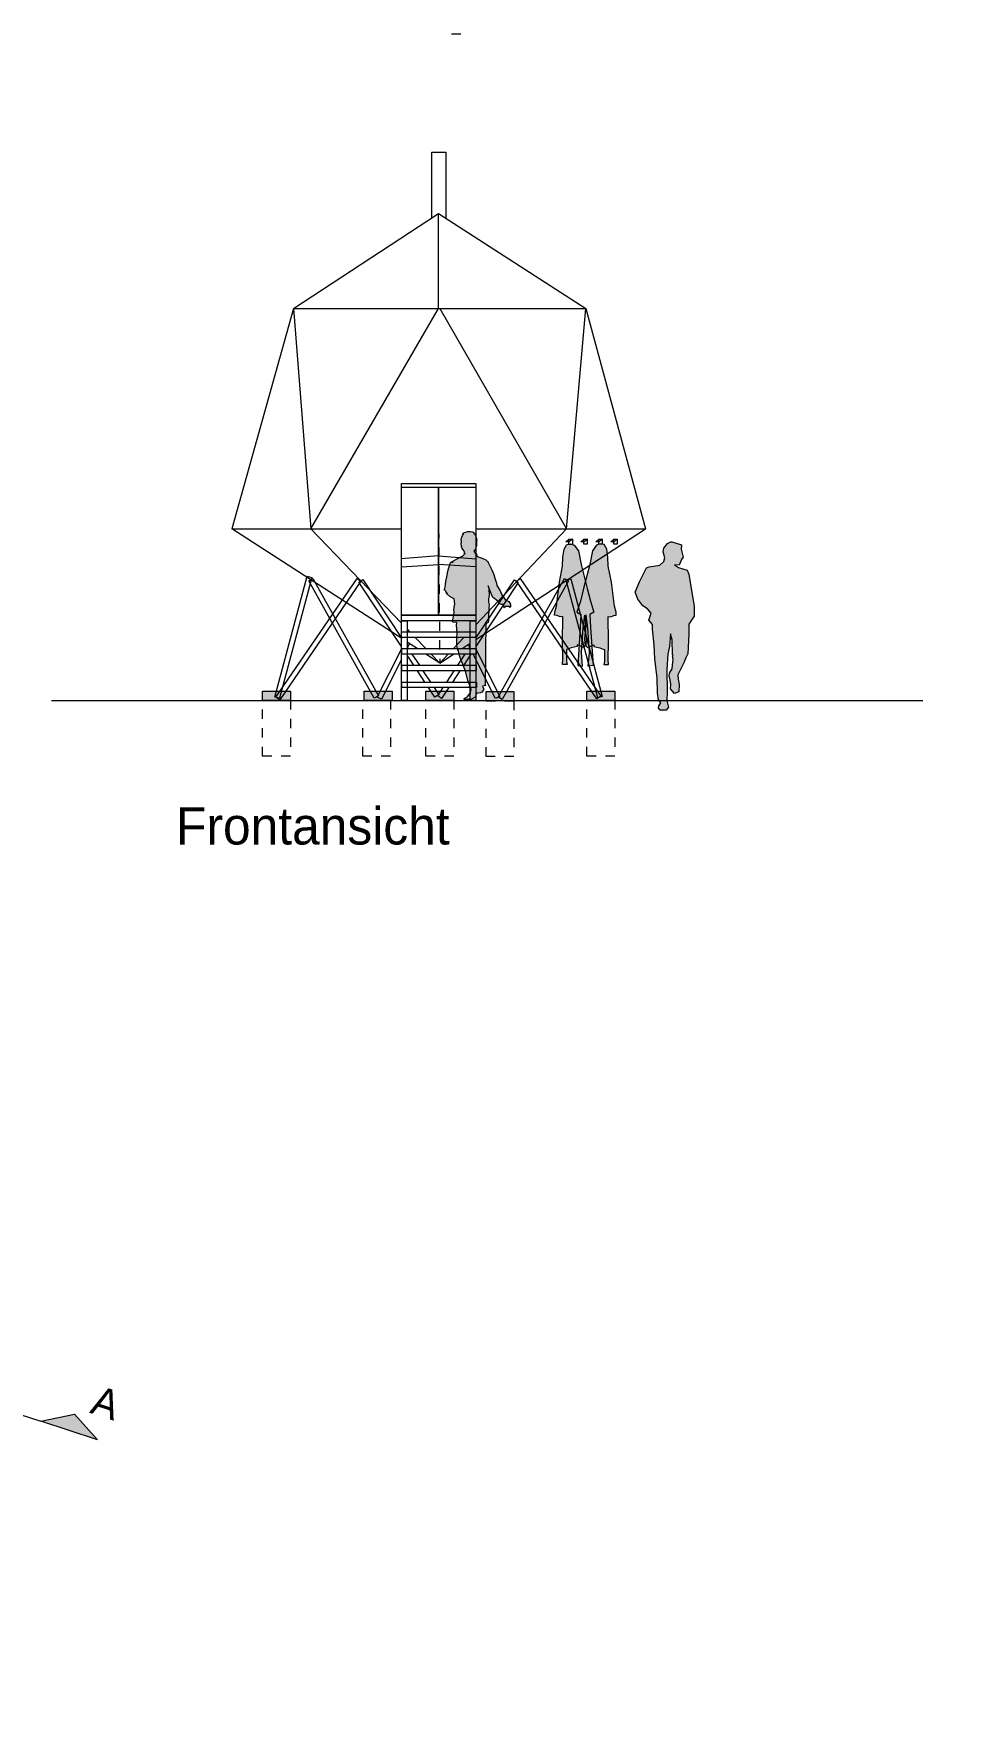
# Model space of a CAD drawing. Header units: metres. Extents: x -6 to 36, y -18 to 11.7.
# Drawn here: x 4.94 to 14.82, y -6.49 to 11.7 of the extents above; entities that cross this region are included whole.
import ezdxf

# ---------------------------------------------------------------- set-up
doc = ezdxf.new("R2010")
doc.units = ezdxf.units.M
doc.header["$LTSCALE"] = 2.54
for name, pattern in [('ACAD_ISO07W100', [3, 0, -3]), ('Dash Style-5', [0.041656, 0.013885, -0.027771]), ('DASHDOT', [25.4, 12.7, -6.35, 0, -6.35])]:
    doc.linetypes.add(name, pattern=pattern)
for name, color, linetype, lineweight, true_color in [('Fläche ... Fläche-Beton', 7, 'Continuous', 5, 0xd5d8d8), ('Fläche ... Fläche-Weiss', 7, 'Continuous', 25, 0xfafafa), ('Linie ... Line-Plankopf', 7, 'ACAD_ISO07W100', 5, 0x000000), ('Linie ... Linie-Ansicht', 7, 'Continuous', 5, 0x000000), ('Linie ... Linie-Schnitt', 7, 'DASHDOT', 5, 0x000000), ('Linie ... Linie-Verdeckt', 7, 'Dash Style-5', 5, 0x000000), ('Text', 7, 'Continuous', 25, 0x000000)]:
    doc.layers.add(name, color=color, linetype=linetype, lineweight=lineweight, true_color=true_color)
doc.styles.add('textstyle48', font='')
doc.styles.add('textstyle56', font='FUTURAL.TTF')
doc.styles.get('textstyle48').set_extended_font_data('Futura Lt BT')

msp = doc.modelspace()

# ---------------------------------------------------------------- hatches: boundary and pattern name
at = {"layer": 'Fläche ... Fläche-Beton', "linetype": 'Continuous', "lineweight": 0, "true_color": 0xadadad, "transparency": 33554687}
for points in [[(7.406, 4.629), (7.706, 4.629), (7.706, 4.529), (7.406, 4.529)], [(8.501, 4.629), (8.801, 4.629), (8.801, 4.529), (8.501, 4.529)], [(9.811, 4.624), (10.111, 4.624), (10.111, 4.524), (9.811, 4.524)], [(10.897, 4.629), (11.197, 4.629), (11.197, 4.529), (10.897, 4.529)]]:
    msp.add_hatch(color=253, dxfattribs=at).paths.add_polyline_path(points, flags=0)
at = {"layer": 'Fläche ... Fläche-Beton', "linetype": 'Continuous', "lineweight": 0, "transparency": 33554687}
msp.add_hatch(color=256, dxfattribs=at).paths.add_polyline_path([(9.163, 4.629), (9.463, 4.629), (9.463, 4.529), (9.163, 4.529)], flags=0)
at = {"layer": 'Fläche ... Fläche-Weiss', "true_color": 0xf2f2f2, "transparency": 33554687}
for points in [[(9.643, 6.346), (9.665, 6.341), (9.667, 6.338), (9.671, 6.342), (9.672, 6.337), (9.681, 6.333), (9.68, 6.324), (9.689, 6.319), (9.691, 6.314), (9.693, 6.31), (9.694, 6.306), (9.7, 6.3), (9.703, 6.291), (9.704, 6.284), (9.704, 6.276), (9.713, 6.251), (9.71, 6.242), (9.71, 6.234), (9.709, 6.209), (9.709, 6.194), (9.7, 6.173), (9.7, 6.164), (9.691, 6.148), (9.689, 6.141), (9.681, 6.134), (9.686, 6.123), (9.696, 6.108), (9.712, 6.101), (9.707, 6.095), (9.714, 6.086), (9.715, 6.076), (9.718, 6.075), (9.777, 6.054), (9.809, 6.041), (9.824, 6.025), (9.83, 6.023), (9.836, 6.012), (9.874, 5.933), (9.897, 5.884), (9.906, 5.844), (9.924, 5.79), (9.926, 5.765), (9.959, 5.713), (9.983, 5.664), (10.007, 5.628), (10.02, 5.607), (10.033, 5.602), (10.05, 5.596), (10.056, 5.593), (10.068, 5.576), (10.073, 5.565), (10.074, 5.55), (10.074, 5.536), (10.07, 5.528), (10.067, 5.529), (10.066, 5.537), (10.016, 5.537), (10.01, 5.526), (10.004, 5.532), (10.004, 5.546), (9.995, 5.558), (9.993, 5.562), (9.984, 5.559), (9.976, 5.56), (9.968, 5.565), (9.943, 5.591), (9.907, 5.62), (9.89, 5.631), (9.886, 5.64), (9.879, 5.645), (9.884, 5.647), (9.878, 5.649), (9.873, 5.66), (9.845, 5.733), (9.835, 5.761), (9.839, 5.744), (9.841, 5.729), (9.845, 5.657), (9.838, 5.622), (9.837, 5.585), (9.844, 5.555), (9.843, 5.52), (9.837, 5.416), (9.839, 5.387), (9.833, 5.368), (9.813, 5.357), (9.808, 5.346), (9.809, 5.294), (9.806, 5.13), (9.807, 4.984), (9.803, 4.694), (9.808, 4.689), (9.796, 4.688), (9.777, 4.683), (9.774, 4.678), (9.786, 4.653), (9.78, 4.635), (9.767, 4.617), (9.753, 4.611), (9.719, 4.608), (9.71, 4.603), (9.704, 4.588), (9.69, 4.561), (9.678, 4.551), (9.649, 4.537), (9.582, 4.537), (9.577, 4.539), (9.575, 4.546), (9.577, 4.549), (9.609, 4.566), (9.617, 4.575), (9.64, 4.607), (9.647, 4.609), (9.641, 4.609), (9.649, 4.632), (9.65, 4.644), (9.642, 4.674), (9.634, 4.677), (9.636, 4.689), (9.617, 4.743), (9.593, 4.833), (9.563, 4.918), (9.542, 4.956), (9.525, 5.01), (9.518, 5.041), (9.514, 5.063), (9.509, 5.073), (9.509, 5.08), (9.502, 5.091), (9.497, 5.127), (9.496, 5.207), (9.501, 5.253), (9.494, 5.342), (9.498, 5.362), (9.491, 5.37), (9.493, 5.365), (9.459, 5.369), (9.452, 5.375), (9.469, 5.475), (9.464, 5.507), (9.475, 5.568), (9.467, 5.622), (9.448, 5.631), (9.421, 5.647), (9.387, 5.677), (9.397, 5.681), (9.386, 5.681), (9.377, 5.702), (9.367, 5.715), (9.362, 5.717), (9.362, 5.719), (9.367, 5.73), (9.374, 5.773), (9.379, 5.81), (9.388, 5.858), (9.402, 5.918), (9.418, 5.981), (9.425, 6.002), (9.433, 6.012), (9.457, 6.014), (9.435, 6.014), (9.495, 6.049), (9.548, 6.075), (9.558, 6.081), (9.586, 6.109), (9.58, 6.107), (9.579, 6.11), (9.579, 6.112), (9.578, 6.124), (9.575, 6.134), (9.565, 6.143), (9.565, 6.147), (9.564, 6.144), (9.561, 6.149), (9.561, 6.154), (9.56, 6.151), (9.555, 6.163), (9.555, 6.167), (9.551, 6.173), (9.548, 6.177), (9.548, 6.186), (9.546, 6.19), (9.548, 6.188), (9.546, 6.194), (9.544, 6.201), (9.545, 6.21), (9.544, 6.225), (9.546, 6.226), (9.548, 6.231), (9.546, 6.23), (9.545, 6.233), (9.547, 6.243), (9.545, 6.259), (9.547, 6.276), (9.552, 6.284), (9.551, 6.286), (9.559, 6.302), (9.566, 6.313), (9.57, 6.317), (9.565, 6.319), (9.562, 6.321), (9.567, 6.326), (9.579, 6.334), (9.594, 6.34), (9.611, 6.345), (9.627, 6.347)], [(10.721, 6.214), (10.761, 6.198), (10.805, 6.136), (10.835, 5.992), (10.901, 5.734), (10.935, 5.596), (10.973, 5.478), (10.929, 5.454), (10.937, 5.314), (10.963, 4.904), (10.911, 4.898), (10.923, 5.044), (10.907, 5.308), (10.889, 5.446), (10.876, 5.439), (10.886, 5.39), (10.879, 5.377), (10.886, 5.333), (10.872, 5.187), (10.877, 5.114), (10.859, 5.099), (10.827, 5.112), (10.792, 5.128), (10.792, 5.11), (10.727, 5.093), (10.69, 5.08), (10.677, 5.077), (10.677, 4.946), (10.684, 4.913), (10.634, 4.915), (10.637, 4.968), (10.634, 5.159), (10.636, 5.432), (10.608, 5.429), (10.575, 5.443), (10.549, 5.444), (10.551, 5.476), (10.569, 5.542), (10.602, 5.801), (10.635, 5.974), (10.639, 6.068), (10.651, 6.154), (10.679, 6.204)], [(11.041, 6.214), (11.001, 6.198), (10.957, 6.136), (10.927, 5.992), (10.861, 5.734), (10.827, 5.596), (10.789, 5.478), (10.833, 5.454), (10.825, 5.314), (10.799, 4.904), (10.851, 4.898), (10.839, 5.044), (10.855, 5.308), (10.873, 5.446), (10.886, 5.439), (10.876, 5.39), (10.883, 5.377), (10.876, 5.333), (10.89, 5.187), (10.885, 5.114), (10.903, 5.099), (10.935, 5.112), (10.97, 5.128), (10.97, 5.11), (11.035, 5.093), (11.072, 5.08), (11.085, 5.077), (11.085, 4.946), (11.078, 4.913), (11.128, 4.915), (11.125, 4.968), (11.128, 5.159), (11.126, 5.432), (11.154, 5.429), (11.187, 5.443), (11.213, 5.444), (11.211, 5.476), (11.193, 5.542), (11.16, 5.801), (11.127, 5.974), (11.123, 6.068), (11.111, 6.154), (11.083, 6.204)], [(11.812, 6.235), (11.913, 6.202), (11.911, 6.154), (11.933, 6.069), (11.914, 6.044), (11.89, 5.982), (11.838, 5.987), (11.884, 5.958), (11.974, 5.929), (11.995, 5.886), (12.05, 5.537), (12.052, 5.434), (11.994, 5.349), (11.992, 5.241), (11.981, 5.031), (11.962, 4.985), (11.94, 4.932), (11.874, 4.805), (11.879, 4.758), (11.89, 4.7), (11.885, 4.622), (11.84, 4.601), (11.798, 4.654), (11.799, 4.697), (11.797, 4.728), (11.782, 4.796), (11.788, 4.83), (11.813, 4.869), (11.82, 4.942), (11.825, 4.973), (11.818, 4.998), (11.824, 5.01), (11.816, 5.024), (11.814, 5.18), (11.798, 5.244), (11.784, 5.109), (11.769, 5.026), (11.757, 4.86), (11.759, 4.619), (11.756, 4.528), (11.775, 4.456), (11.748, 4.424), (11.686, 4.425), (11.666, 4.444), (11.672, 4.471), (11.693, 4.504), (11.668, 4.535), (11.655, 4.606), (11.651, 4.769), (11.626, 4.974), (11.622, 5.124), (11.601, 5.294), (11.601, 5.346), (11.564, 5.392), (11.589, 5.467), (11.55, 5.514), (11.499, 5.546), (11.445, 5.618), (11.416, 5.692), (11.461, 5.804), (11.503, 5.884), (11.538, 5.954), (11.567, 5.967), (11.68, 5.982), (11.726, 6.022), (11.734, 6.063), (11.719, 6.127), (11.726, 6.168), (11.764, 6.217), (11.801, 6.235)]]:
    msp.add_hatch(color=7, dxfattribs=at).paths.add_polyline_path(points, flags=0)
at = {"layer": 'Linie ... Linie-Schnitt', "linetype": 'Continuous', "lineweight": 0, "transparency": 33554687}
msp.add_hatch(color=7, dxfattribs=at).paths.add_polyline_path([(5.019, -3.227), (5.383, -3.149), (5.631, -3.426)], flags=0)

# ---------------------------------------------------------------- linework, layer by layer
at = {"layer": 'Fläche ... Fläche-Beton', "color": 7, "linetype": 'Continuous', "lineweight": 5}
for points in [[(7.406, 4.629), (7.706, 4.629), (7.706, 4.529), (7.406, 4.529)], [(8.501, 4.629), (8.801, 4.629), (8.801, 4.529), (8.501, 4.529)], [(9.811, 4.624), (10.111, 4.624), (10.111, 4.524), (9.811, 4.524)], [(10.897, 4.629), (11.197, 4.629), (11.197, 4.529), (10.897, 4.529)]]:
    msp.add_lwpolyline(points, close=True, dxfattribs=at)
at = {"layer": 'Fläche ... Fläche-Beton', "linetype": 'Continuous', "lineweight": 5}
msp.add_lwpolyline([(9.163, 4.629), (9.463, 4.629), (9.463, 4.529), (9.163, 4.529)], close=True, dxfattribs=at)
at = {"layer": 'Linie ... Line-Plankopf', "flags": 128}
msp.add_lwpolyline([(-6, 11.7), (36, 11.7), (36, -18), (-6, -18)], close=True, dxfattribs=at)
at = {"layer": 'Linie ... Linie-Ansicht', "linetype": 'Continuous', "lineweight": 5}
for p, q in [((7.741, 8.745), (9.301, 9.768)), ((9.301, 9.768), (10.885, 8.745)), ((9.301, 8.745), (9.301, 9.768)), ((7.741, 8.745), (7.077, 6.375)), ((7.741, 8.745), (10.885, 8.745)), ((7.741, 8.745), (7.926, 6.375)), ((7.926, 6.375), (9.301, 8.745)), ((9.313, 8.745), (10.676, 6.375)), ((10.676, 6.375), (10.885, 8.745)), ((10.885, 8.745), (11.526, 6.375)), ((7.077, 6.375), (8.901, 6.375)), ((8.904, 5.193), (7.077, 6.375)), ((7.926, 6.375), (8.901, 5.358)), ((9.301, 6.375), (9.301, 6.375)), ((9.701, 6.375), (11.526, 6.375)), ((9.701, 5.183), (11.526, 6.375)), ((10.676, 6.375), (9.701, 5.341)), ((10.676, 6.375), (11.526, 6.375)), ((9.301, 6.083), (8.899, 6.05)), ((9.301, 6.083), (9.703, 6.05)), ((8.901, 5.965), (9.301, 5.989)), ((9.701, 5.965), (9.301, 5.989)), ((8.961, 5.296), (8.989, 5.266)), ((9.641, 5.277), (9.631, 5.266)), ((9.07, 5.086), (8.961, 5.156)), ((9.047, 5.206), (9.162, 5.086)), ((9.574, 5.206), (9.461, 5.086)), ((9.554, 5.086), (9.641, 5.144)), ((9.313, 4.929), (9.162, 5.026)), ((9.22, 5.026), (9.313, 4.929)), ((9.313, 4.929), (9.462, 5.026)), ((9.405, 5.026), (9.313, 4.929)), ((5.135, 4.529), (14.512, 4.529))]:
    msp.add_line(p, q, dxfattribs=at)
at = {"layer": 'Linie ... Linie-Ansicht', "linetype": 'Dash Style-5', "lineweight": 5}
msp.add_line((9.301, 6.375), (9.313, 4.929), dxfattribs=at)
at = {"layer": 'Linie ... Linie-Ansicht', "linetype": 'Continuous', "lineweight": 5, "flags": 128}
for points in [[(9.227, 9.719), (9.227, 10.425), (9.377, 10.425), (9.377, 9.72)], [(8.901, 5.107), (8.442, 5.802), (8.484, 5.829), (8.904, 5.193)], [(9.701, 5.197), (10.116, 5.826), (10.158, 5.798), (9.701, 5.107)], [(8.961, 5.157), (8.987, 5.14), (8.96, 5.086)], [(8.961, 5.107), (8.975, 5.086)], [(9.642, 5.086), (9.621, 5.129), (9.641, 5.143)], [(9.628, 5.086), (9.641, 5.107)], [(8.901, 4.97), (8.685, 4.541), (8.64, 4.564), (8.904, 5.086)], [(9.034, 4.906), (8.961, 5.016)], [(9.014, 5.026), (9.094, 4.906)], [(9.509, 4.906), (9.588, 5.026)], [(9.648, 5.026), (9.568, 4.905)], [(9.701, 5.08), (9.959, 4.571), (9.914, 4.549), (9.673, 5.026)], [(9.153, 4.726), (9.073, 4.846)], [(9.133, 4.846), (9.212, 4.726)], [(9.39, 4.726), (9.469, 4.846)], [(9.529, 4.846), (9.45, 4.726)], [(9.252, 4.666), (9.303, 4.59), (9.261, 4.562), (9.192, 4.666)], [(9.41, 4.666), (9.333, 4.549), (9.291, 4.576), (9.35, 4.666)]]:
    msp.add_lwpolyline(points, dxfattribs=at)
at = {"layer": 'Linie ... Linie-Ansicht', "linetype": 'Continuous', "lineweight": 5}
for points in [[(8.901, 6.863), (9.701, 6.863), (9.701, 5.446), (8.901, 5.446)], [(8.901, 6.823), (9.301, 6.823), (9.301, 5.446), (8.901, 5.446)], [(9.301, 6.823), (9.701, 6.823), (9.701, 5.446), (9.301, 5.446)], [(10.721, 6.214), (10.761, 6.198), (10.805, 6.136), (10.835, 5.992), (10.901, 5.734), (10.935, 5.596), (10.973, 5.478), (10.929, 5.454), (10.937, 5.314), (10.963, 4.904), (10.911, 4.898), (10.923, 5.044), (10.907, 5.308), (10.889, 5.446), (10.876, 5.439), (10.886, 5.39), (10.879, 5.377), (10.886, 5.333), (10.872, 5.187), (10.877, 5.114), (10.859, 5.099), (10.827, 5.112), (10.792, 5.128), (10.792, 5.11), (10.727, 5.093), (10.69, 5.08), (10.677, 5.077), (10.677, 4.946), (10.684, 4.913), (10.634, 4.915), (10.637, 4.968), (10.634, 5.159), (10.636, 5.432), (10.608, 5.429), (10.575, 5.443), (10.549, 5.444), (10.551, 5.476), (10.569, 5.542), (10.602, 5.801), (10.635, 5.974), (10.639, 6.068), (10.651, 6.154), (10.679, 6.204)], [(10.703, 6.264), (10.741, 6.264), (10.707, 6.236), (10.67, 6.235)], [(10.703, 6.264), (10.741, 6.264), (10.741, 6.206), (10.703, 6.206)], [(11.041, 6.214), (11.001, 6.198), (10.957, 6.136), (10.927, 5.992), (10.861, 5.734), (10.827, 5.596), (10.789, 5.478), (10.833, 5.454), (10.825, 5.314), (10.799, 4.904), (10.851, 4.898), (10.839, 5.044), (10.855, 5.308), (10.873, 5.446), (10.886, 5.439), (10.876, 5.39), (10.883, 5.377), (10.876, 5.333), (10.89, 5.187), (10.885, 5.114), (10.903, 5.099), (10.935, 5.112), (10.97, 5.128), (10.97, 5.11), (11.035, 5.093), (11.072, 5.08), (11.085, 5.077), (11.085, 4.946), (11.078, 4.913), (11.128, 4.915), (11.125, 4.968), (11.128, 5.159), (11.126, 5.432), (11.154, 5.429), (11.187, 5.443), (11.213, 5.444), (11.211, 5.476), (11.193, 5.542), (11.16, 5.801), (11.127, 5.974), (11.123, 6.068), (11.111, 6.154), (11.083, 6.204)], [(10.864, 6.264), (10.902, 6.264), (10.868, 6.236), (10.831, 6.235)], [(10.864, 6.264), (10.901, 6.264), (10.901, 6.209), (10.864, 6.209)], [(11.025, 6.264), (11.063, 6.264), (11.028, 6.236), (10.992, 6.235)], [(11.025, 6.264), (11.062, 6.264), (11.062, 6.209), (11.025, 6.209)], [(11.186, 6.264), (11.224, 6.264), (11.19, 6.236), (11.153, 6.235)], [(11.187, 6.264), (11.224, 6.264), (11.224, 6.209), (11.187, 6.209)], [(11.812, 6.235), (11.913, 6.202), (11.911, 6.154), (11.933, 6.069), (11.914, 6.044), (11.89, 5.982), (11.838, 5.987), (11.884, 5.958), (11.974, 5.929), (11.995, 5.886), (12.05, 5.537), (12.052, 5.434), (11.994, 5.349), (11.992, 5.241), (11.981, 5.031), (11.962, 4.985), (11.94, 4.932), (11.874, 4.805), (11.879, 4.758), (11.89, 4.7), (11.885, 4.622), (11.84, 4.601), (11.798, 4.654), (11.799, 4.697), (11.797, 4.728), (11.782, 4.796), (11.788, 4.83), (11.813, 4.869), (11.82, 4.942), (11.825, 4.973), (11.818, 4.998), (11.824, 5.01), (11.816, 5.024), (11.814, 5.18), (11.798, 5.244), (11.784, 5.109), (11.769, 5.026), (11.757, 4.86), (11.759, 4.619), (11.756, 4.528), (11.775, 4.456), (11.748, 4.424), (11.686, 4.425), (11.666, 4.444), (11.672, 4.471), (11.693, 4.504), (11.668, 4.535), (11.655, 4.606), (11.651, 4.769), (11.626, 4.974), (11.622, 5.124), (11.601, 5.294), (11.601, 5.346), (11.564, 5.392), (11.589, 5.467), (11.55, 5.514), (11.499, 5.546), (11.445, 5.618), (11.416, 5.692), (11.461, 5.804), (11.503, 5.884), (11.538, 5.954), (11.567, 5.967), (11.68, 5.982), (11.726, 6.022), (11.734, 6.063), (11.719, 6.127), (11.726, 6.168), (11.764, 6.217), (11.801, 6.235)], [(7.588, 4.551), (7.539, 4.564), (7.888, 5.864), (7.936, 5.851)], [(7.591, 4.536), (7.55, 4.564), (8.424, 5.84), (8.465, 5.811)], [(7.903, 5.816), (7.947, 5.84), (8.653, 4.576), (8.609, 4.551)], [(9.986, 4.539), (9.942, 4.563), (10.656, 5.84), (10.699, 5.816)], [(10.138, 5.811), (10.179, 5.84), (11.046, 4.574), (11.005, 4.546)], [(10.674, 5.822), (10.723, 5.835), (11.062, 4.57), (11.013, 4.557)], [(8.901, 5.446), (9.701, 5.446), (9.701, 5.386), (8.901, 5.386)], [(8.901, 5.386), (8.961, 5.386), (8.961, 4.529), (8.901, 4.529)], [(9.641, 5.386), (9.701, 5.386), (9.701, 4.529), (9.641, 4.529)], [(8.903, 5.266), (9.703, 5.266), (9.703, 5.206), (8.903, 5.206)], [(8.904, 5.086), (9.704, 5.086), (9.704, 5.026), (8.904, 5.026)], [(8.906, 4.906), (9.706, 4.906), (9.706, 4.846), (8.906, 4.846)], [(8.907, 4.726), (9.707, 4.726), (9.707, 4.666), (8.907, 4.666)]]:
    msp.add_lwpolyline(points, close=True, dxfattribs=at)
at = {"layer": 'Linie ... Linie-Ansicht', "color": 18, "linetype": 'Continuous', "lineweight": 5, "true_color": 0x000000}
msp.add_lwpolyline([(9.643, 6.346), (9.665, 6.341), (9.667, 6.338), (9.671, 6.342), (9.672, 6.337), (9.681, 6.333), (9.68, 6.324), (9.689, 6.319), (9.691, 6.314), (9.693, 6.31), (9.694, 6.306), (9.7, 6.3), (9.703, 6.291), (9.704, 6.284), (9.704, 6.276), (9.713, 6.251), (9.71, 6.242), (9.71, 6.234), (9.709, 6.209), (9.709, 6.194), (9.7, 6.173), (9.7, 6.164), (9.691, 6.148), (9.689, 6.141), (9.681, 6.134), (9.686, 6.123), (9.696, 6.108), (9.712, 6.101), (9.707, 6.095), (9.714, 6.086), (9.715, 6.076), (9.718, 6.075), (9.777, 6.054), (9.809, 6.041), (9.824, 6.025), (9.83, 6.023), (9.836, 6.012), (9.874, 5.933), (9.897, 5.884), (9.906, 5.844), (9.924, 5.79), (9.926, 5.765), (9.959, 5.713), (9.983, 5.664), (10.007, 5.628), (10.02, 5.607), (10.033, 5.602), (10.05, 5.596), (10.056, 5.593), (10.068, 5.576), (10.073, 5.565), (10.074, 5.55), (10.074, 5.536), (10.07, 5.528), (10.067, 5.529), (10.066, 5.537), (10.016, 5.537), (10.01, 5.526), (10.004, 5.532), (10.004, 5.546), (9.995, 5.558), (9.993, 5.562), (9.984, 5.559), (9.976, 5.56), (9.968, 5.565), (9.943, 5.591), (9.907, 5.62), (9.89, 5.631), (9.886, 5.64), (9.879, 5.645), (9.884, 5.647), (9.878, 5.649), (9.873, 5.66), (9.845, 5.733), (9.835, 5.761), (9.839, 5.744), (9.841, 5.729), (9.845, 5.657), (9.838, 5.622), (9.837, 5.585), (9.844, 5.555), (9.843, 5.52), (9.837, 5.416), (9.839, 5.387), (9.833, 5.368), (9.813, 5.357), (9.808, 5.346), (9.809, 5.294), (9.806, 5.13), (9.807, 4.984), (9.803, 4.694), (9.808, 4.689), (9.796, 4.688), (9.777, 4.683), (9.774, 4.678), (9.786, 4.653), (9.78, 4.635), (9.767, 4.617), (9.753, 4.611), (9.719, 4.608), (9.71, 4.603), (9.704, 4.588), (9.69, 4.561), (9.678, 4.551), (9.649, 4.537), (9.582, 4.537), (9.577, 4.539), (9.575, 4.546), (9.577, 4.549), (9.609, 4.566), (9.617, 4.575), (9.64, 4.607), (9.647, 4.609), (9.641, 4.609), (9.649, 4.632), (9.65, 4.644), (9.642, 4.674), (9.634, 4.677), (9.636, 4.689), (9.617, 4.743), (9.593, 4.833), (9.563, 4.918), (9.542, 4.956), (9.525, 5.01), (9.518, 5.041), (9.514, 5.063), (9.509, 5.073), (9.509, 5.08), (9.502, 5.091), (9.497, 5.127), (9.496, 5.207), (9.501, 5.253), (9.494, 5.342), (9.498, 5.362), (9.491, 5.37), (9.493, 5.365), (9.459, 5.369), (9.452, 5.375), (9.469, 5.475), (9.464, 5.507), (9.475, 5.568), (9.467, 5.622), (9.448, 5.631), (9.421, 5.647), (9.387, 5.677), (9.397, 5.681), (9.386, 5.681), (9.377, 5.702), (9.367, 5.715), (9.362, 5.717), (9.362, 5.719), (9.367, 5.73), (9.374, 5.773), (9.379, 5.81), (9.388, 5.858), (9.402, 5.918), (9.418, 5.981), (9.425, 6.002), (9.433, 6.012), (9.457, 6.014), (9.435, 6.014), (9.495, 6.049), (9.548, 6.075), (9.558, 6.081), (9.586, 6.109), (9.58, 6.107), (9.579, 6.11), (9.579, 6.112), (9.578, 6.124), (9.575, 6.134), (9.565, 6.143), (9.565, 6.147), (9.564, 6.144), (9.561, 6.149), (9.561, 6.154), (9.56, 6.151), (9.555, 6.163), (9.555, 6.167), (9.551, 6.173), (9.548, 6.177), (9.548, 6.186), (9.546, 6.19), (9.548, 6.188), (9.546, 6.194), (9.544, 6.201), (9.545, 6.21), (9.544, 6.225), (9.546, 6.226), (9.548, 6.231), (9.546, 6.23), (9.545, 6.233), (9.547, 6.243), (9.545, 6.259), (9.547, 6.276), (9.552, 6.284), (9.551, 6.286), (9.559, 6.302), (9.566, 6.313), (9.57, 6.317), (9.565, 6.319), (9.562, 6.321), (9.567, 6.326), (9.579, 6.334), (9.594, 6.34), (9.611, 6.345), (9.627, 6.347), (9.643, 6.346)], close=True, dxfattribs=at)
at = {"layer": 'Linie ... Linie-Schnitt'}
msp.add_line((2.792, -2.503), (5.019, -3.227), dxfattribs=at)
at = {"layer": 'Linie ... Linie-Schnitt', "linetype": 'Continuous'}
msp.add_lwpolyline([(5.019, -3.227), (5.383, -3.149), (5.631, -3.426)], close=True, dxfattribs=at)
at = {"layer": 'Linie ... Linie-Verdeckt', "linetype": 'Dash Style-5', "lineweight": 5}
for points in [[(7.406, 4.529), (7.706, 4.529), (7.706, 3.929), (7.406, 3.929)], [(8.484, 4.529), (8.784, 4.529), (8.784, 3.929), (8.484, 3.929)], [(9.163, 4.529), (9.463, 4.529), (9.463, 3.929), (9.163, 3.929)], [(9.811, 4.524), (10.111, 4.524), (10.111, 3.924), (9.811, 3.924)], [(10.897, 4.529), (11.197, 4.529), (11.197, 3.929), (10.897, 3.929)]]:
    msp.add_lwpolyline(points, close=True, dxfattribs=at)

# ---------------------------------------------------------------- texts
at = {"layer": 'Linie ... Linie-Schnitt', "insert": (5.635, -2.835), "char_height": 0.3146, "attachment_point": 1, "rotation": 341.9992, "line_spacing_factor": 0.971391, "style": 'textstyle56'}
msp.add_mtext('{\\C7;\\lA}', dxfattribs=at)
at = {"layer": 'Text', "insert": (6.476, 3.378), "char_height": 0.4, "attachment_point": 1, "style": 'textstyle48'}
msp.add_mtext('Frontansicht', dxfattribs=at)

doc.saveas('drawing.dxf')
